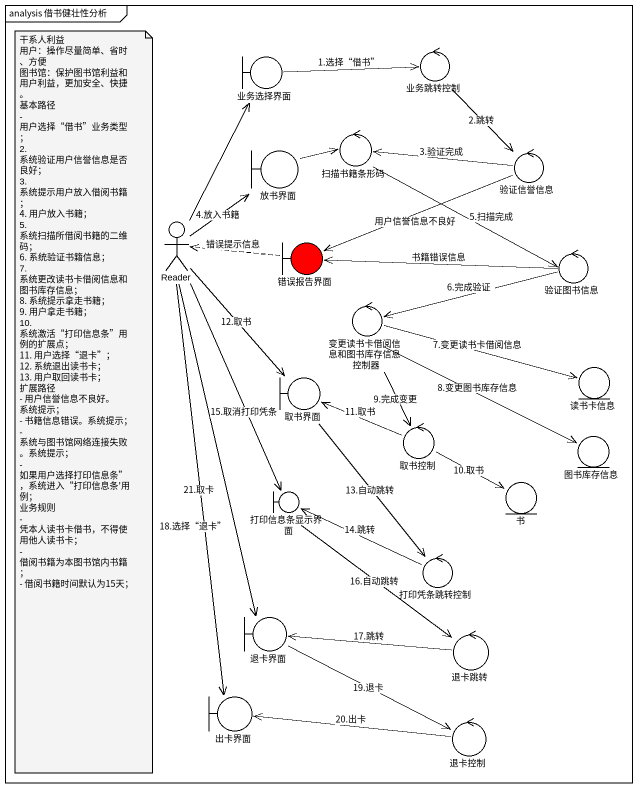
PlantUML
@startuml
mainframe analysis 借书健壮性分析
boundary 业务选择界面
control 业务跳转控制
control 扫描书籍条形码
boundary 放书界面
control 验证信誉信息
actor Reader
boundary 错误报告界面 #FF0000
control 验证图书信息
control 变更读书卡借阅信息和图书库存信息控制器
boundary 取书界面
entity 读书卡信息
control 取书控制
entity 图书库存信息
boundary 打印信息条显示界面
entity 书
control 打印凭条跳转控制
boundary 退卡界面
control 退卡跳转
boundary 出卡界面
control 退卡控制
业务选择界面 -right-> 业务跳转控制 : 1.选择“借书”
业务跳转控制 --> 验证信誉信息 : 2.跳转
扫描书籍条形码 -right-> 验证图书信息 : 5.扫描完成
放书界面 -right-> 扫描书籍条形码
验证信誉信息 -left-> 扫描书籍条形码 : 3.验证完成
验证信誉信息 -left-> 错误报告界面 : 用户信誉信息不良好
Reader -up-> 业务选择界面
Reader -up-> 放书界面 : 4.放入书籍
Reader --> 取书界面 : 12.取书
Reader --> 打印信息条显示界面 : 15.取消打印凭条
Reader --> 退卡界面 : 18.选择“退卡”
Reader --> 出卡界面 : 21.取卡
错误报告界面 .left.> Reader : 错误提示信息
验证图书信息 -left-> 错误报告界面 : 书籍错误信息
验证图书信息 -left-> 变更读书卡借阅信息和图书库存信息控制器 : 6.完成验证
变更读书卡借阅信息和图书库存信息控制器 -right-> 读书卡信息 : 7.变更读书卡借阅信息
变更读书卡借阅信息和图书库存信息控制器 --> 取书控制 : 9.完成变更
变更读书卡借阅信息和图书库存信息控制器 -right-> 图书库存信息 : 8.变更图书库存信息
取书界面 --> 打印凭条跳转控制 : 13.自动跳转
取书控制 -left-> 取书界面 : 11.取书
取书控制 -right-> 书 : 10.取书
打印信息条显示界面 --> 退卡跳转 : 16.自动跳转
打印凭条跳转控制 -left-> 打印信息条显示界面 : 14.跳转
退卡界面 -right-> 退卡控制 : 19.退卡
退卡跳转 -left-> 退卡界面 : 17.跳转
退卡控制 -left-> 出卡界面 : 20.出卡
note as N1
  干系人利益
  用户：操作尽量简单、省时、方便
  图书馆：保护图书馆利益和用户利益，更加安全、快捷。
  基本路径
  - 用户选择“借书”业务类型；
  2. 系统验证用户信誉信息是否良好；
  3. 系统提示用户放入借阅书籍；
  4. 用户放入书籍；
  5. 系统扫描所借阅书籍的二维码；
  6. 系统验证书籍信息；
  7. 系统更改读书卡借阅信息和图书库存信息；
  8. 系统提示拿走书籍；
  9. 用户拿走书籍；
  10. 系统激活“打印信息条”用例的扩展点；
  11. 用户选择“退卡”；
  12. 系统退出读书卡；
  13. 用户取回读书卡；
  扩展路径
  - 用户信誉信息不良好。 系统提示；
  - 书籍信息错误。系统提示；
  - 系统与图书馆网络连接失败。系统提示；
  - 如果用户选择打印信息条”，系统进入“打印信息条'用例；
  业务规则
  - 凭本人读书卡借书，不得使用他人读书卡；
  - 借阅书籍为本图书馆内书籍；
  - 借阅书籍时间默认为15天；
end note
@enduml
